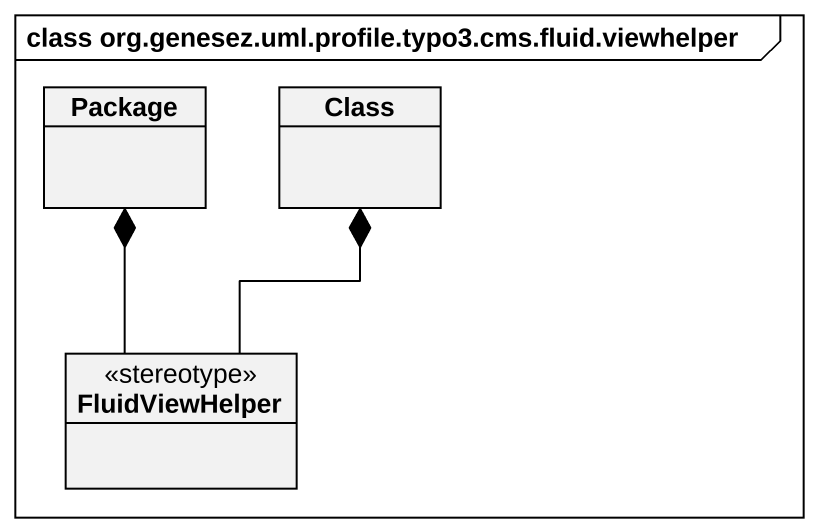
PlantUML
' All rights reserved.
@startuml
mainframe class org.genesez.uml.profile.typo3.cms.fluid.viewhelper
hide circle
hide empty members
class "Package" as Package_
class "Class" as Class_
class FluidViewHelper <<stereotype>>
FluidViewHelper -up-* Package_
FluidViewHelper -up-* Class_
@enduml
